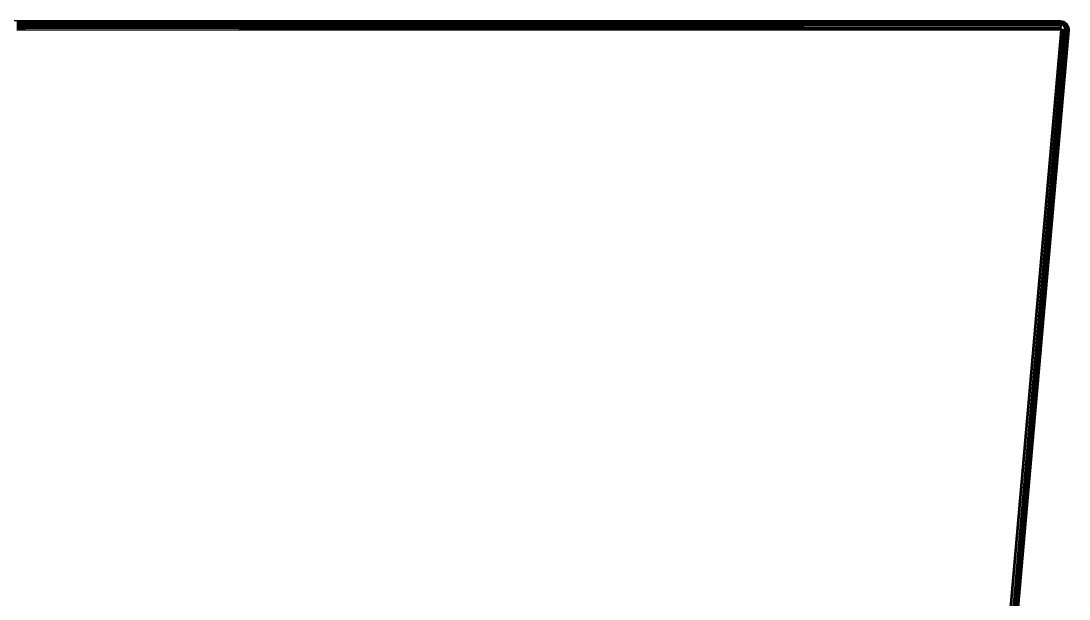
# Model space of a CAD drawing. Header units: inches. Extents: x 12 to 4609, y 5 to 3256.
# Drawn here: x 1188 to 1690, y 1162 to 1440 of the extents above; entities that cross this region are included whole.
import ezdxf

# ---------------------------------------------------------------- set-up
doc = ezdxf.new("R2010")
doc.units = ezdxf.units.IN
doc.header["$MEASUREMENT"] = 0

msp = doc.modelspace()

# ---------------------------------------------------------------- linework, layer by layer
for p, q in [((1190.19, 1439.53), (736.33, 1439.53)), ((1186.19, 1439.48), (1190.19, 1439.48)), ((1186.19, 1439.31), (1190.19, 1439.31)), ((1186.19, 1439.05), (1190.19, 1439.05)), ((1186.19, 1438.68), (1190.19, 1438.68)), ((1186.19, 1438.23), (1190.19, 1438.23)), ((1186.19, 1437.71), (1190.19, 1437.71)), ((1186.19, 1437.13), (1190.19, 1437.13)), ((1186.19, 1436.5), (1190.19, 1436.5)), ((1186.19, 1435.84), (1190.19, 1435.84)), ((1190.19, 1439.48), (1190.19, 1439.53)), ((1194.19, 1439.53), (1190.19, 1439.53)), ((1190.19, 1439.31), (1190.19, 1439.48)), ((1194.19, 1439.48), (1190.19, 1439.48)), ((1194.19, 1439.31), (1190.19, 1439.31)), ((1190.19, 1439.31), (1190.19, 1439.05)), ((1194.19, 1439.05), (1190.19, 1439.05)), ((1190.19, 1439.05), (1190.19, 1438.68)), ((1190.19, 1438.23), (1190.19, 1438.68)), ((1194.19, 1438.68), (1190.19, 1438.68)), ((1190.19, 1437.71), (1190.19, 1438.23)), ((1194.19, 1438.23), (1190.19, 1438.23)), ((1190.19, 1437.13), (1190.19, 1437.71)), ((1194.19, 1437.71), (1190.19, 1437.71)), ((1190.19, 1436.5), (1190.19, 1437.13)), ((1194.19, 1437.13), (1190.19, 1437.13)), ((1190.19, 1435.84), (1190.19, 1436.5)), ((1194.19, 1436.5), (1190.19, 1436.5)), ((1190.19, 1435.18), (1190.19, 1435.84)), ((1194.19, 1435.84), (1190.19, 1435.84)), ((1194.19, 1439.53), (1686.14, 1439.49)), ((1686.14, 1439.53), (1194.19, 1439.53)), ((1194.19, 1439.48), (1686.14, 1439.49)), ((1194.19, 1439.48), (1686.15, 1439.31)), ((1194.19, 1439.31), (1686.15, 1439.31)), ((1686.16, 1439.04), (1194.19, 1439.31)), ((1686.16, 1439.04), (1194.19, 1439.05)), ((1686.17, 1438.67), (1194.19, 1439.05)), ((1686.17, 1438.67), (1194.19, 1438.68)), ((1194.19, 1438.68), (1686.17, 1438.23)), ((1194.19, 1438.23), (1686.17, 1438.23)), ((1194.19, 1438.23), (1686.18, 1438.09)), ((1686.18, 1437.71), (1194.19, 1438.23)), ((1686.18, 1437.71), (1194.19, 1437.71)), ((1686.19, 1437.12), (1194.19, 1437.71)), ((1686.19, 1437.2), (1194.19, 1437.71)), ((1194.19, 1437.13), (1686.19, 1436.58)), ((1686.19, 1437.12), (1194.19, 1437.13)), ((1194.19, 1437.13), (1686.19, 1436.5)), ((1194.19, 1436.5), (1686.19, 1436.5)), ((1686.2, 1435.84), (1194.19, 1436.5)), ((1686.2, 1436.01), (1194.19, 1436.5)), ((1686.21, 1435.18), (1194.19, 1435.84)), ((1686.21, 1435.34), (1194.19, 1435.84)), ((1686.2, 1435.84), (1194.19, 1435.84)), ((1686.21, 1439.53), (1686.14, 1439.53)), ((1686.14, 1439.49), (1686.14, 1439.53)), ((1686.15, 1439.44), (1686.14, 1439.49)), ((1686.15, 1439.39), (1686.15, 1439.44)), ((1686.15, 1439.36), (1686.15, 1439.39)), ((1686.15, 1439.31), (1686.15, 1439.36)), ((1686.15, 1439.24), (1686.15, 1439.31)), ((1686.15, 1439.28), (1686.15, 1439.24)), ((1686.16, 1439.04), (1686.15, 1439.24)), ((1686.16, 1439.01), (1686.16, 1439.04)), ((1686.16, 1439.01), (1686.17, 1438.67)), ((1686.17, 1438.67), (1686.17, 1438.23)), ((1686.18, 1438.09), (1686.17, 1438.23)), ((1686.18, 1437.73), (1686.18, 1438.09)), ((1686.18, 1437.71), (1686.18, 1437.73)), ((1686.18, 1437.53), (1686.18, 1437.71)), ((1686.21, 1437.53), (1686.18, 1437.53)), ((1686.18, 1437.43), (1686.18, 1437.53)), ((1686.18, 1437.43), (1686.38, 1437.43)), ((1686.19, 1437.2), (1686.18, 1437.43)), ((1686.19, 1437.12), (1686.19, 1437.2)), ((1686.19, 1436.58), (1686.19, 1437.12)), ((1686.19, 1436.5), (1686.19, 1436.58)), ((1686.19, 1436.5), (1686.2, 1436.01)), ((1686.2, 1435.84), (1686.2, 1436.01)), ((1686.21, 1435.53), (1686.2, 1435.84)), ((1686.21, 1439.53), (1686.21, 1437.53)), ((1686.21, 1439.53), (1686.36, 1439.53)), ((1686.28, 1437.79), (1686.21, 1439.53)), ((1686.21, 1437.53), (1686.21, 1439.53)), ((1686.21, 1437.53), (1686.28, 1437.79)), ((1686.21, 1437.53), (1686.29, 1437.53)), ((1686.38, 1437.43), (1686.21, 1435.53)), ((1686.28, 1437.79), (1686.3, 1437.89)), ((1686.29, 1437.53), (1686.28, 1437.79)), ((1686.29, 1437.53), (1686.66, 1438.76)), ((1686.29, 1437.53), (1686.54, 1437.5)), ((1686.3, 1437.89), (1686.36, 1439.53)), ((1686.3, 1437.89), (1686.72, 1439.49)), ((1686.36, 1439.53), (1686.65, 1439.49)), ((1686.54, 1437.53), (1686.86, 1439.47)), ((1686.54, 1437.53), (1686.9, 1439.47)), ((1686.54, 1437.53), (1686.82, 1438.6)), ((1686.54, 1437.5), (1686.54, 1437.53)), ((1686.54, 1437.5), (1686.62, 1437.49)), ((1686.62, 1437.49), (1686.78, 1438.27)), ((1686.62, 1437.49), (1686.74, 1437.8)), ((1686.62, 1437.49), (1686.71, 1437.46)), ((1686.65, 1439.49), (1686.72, 1439.49)), ((1686.66, 1438.76), (1686.72, 1439.49)), ((1686.66, 1438.76), (1686.86, 1439.47)), ((1686.71, 1437.46), (1686.9, 1438.22)), ((1686.71, 1437.46), (1686.74, 1437.8)), ((1686.86, 1437.42), (1686.71, 1437.46)), ((1686.86, 1439.47), (1686.72, 1439.49)), ((1686.74, 1437.8), (1686.78, 1438.27)), ((1686.74, 1437.8), (1686.9, 1438.22)), ((1686.78, 1438.27), (1687.03, 1439.44)), ((1686.78, 1438.27), (1686.82, 1438.6)), ((1686.82, 1438.6), (1686.9, 1439.47)), ((1686.82, 1438.6), (1687.03, 1439.44)), ((1686.9, 1439.47), (1686.86, 1439.47)), ((1686.86, 1437.42), (1687.34, 1439.36)), ((1686.86, 1437.42), (1687.08, 1438.68)), ((1686.86, 1437.42), (1687.25, 1438.51)), ((1686.86, 1437.42), (1686.9, 1437.41)), ((1686.9, 1439.47), (1686.97, 1439.45)), ((1686.9, 1438.22), (1687.21, 1439.39)), ((1686.9, 1438.22), (1687.08, 1438.68)), ((1686.9, 1437.41), (1687.25, 1438.51)), ((1686.9, 1437.41), (1687.03, 1437.67)), ((1686.9, 1437.41), (1686.94, 1437.39)), ((1686.94, 1437.39), (1687.03, 1437.67)), ((1687.16, 1437.29), (1686.94, 1437.39)), ((1686.97, 1439.45), (1687.03, 1439.44)), ((1687.03, 1439.44), (1687.21, 1439.39)), ((1687.03, 1437.67), (1687.54, 1439.3)), ((1687.03, 1437.67), (1687.15, 1437.89)), ((1687.08, 1438.68), (1687.21, 1439.39)), ((1687.08, 1438.68), (1687.34, 1439.36)), ((1687.15, 1437.89), (1687.68, 1439.24)), ((1687.15, 1437.89), (1687.52, 1438.62)), ((1687.16, 1437.29), (1687.8, 1439.19)), ((1687.16, 1437.29), (1687.52, 1438.62)), ((1687.16, 1437.29), (1687.83, 1438.49)), ((1687.16, 1437.29), (1687.2, 1437.27)), ((1687.2, 1437.27), (1687.83, 1438.49)), ((1687.84, 1438.3), (1687.2, 1437.27)), ((1687.2, 1437.27), (1687.3, 1437.2)), ((1687.21, 1439.39), (1687.34, 1439.36)), ((1687.25, 1438.51), (1687.51, 1439.31)), ((1687.25, 1438.51), (1687.54, 1439.3)), ((1687.38, 1437.15), (1687.3, 1437.2)), ((1687.34, 1439.36), (1687.51, 1439.31)), ((1687.38, 1437.15), (1687.84, 1438.3)), ((1687.38, 1437.15), (1687.58, 1437.42)), ((1687.44, 1437.11), (1687.38, 1437.15)), ((1687.44, 1437.11), (1687.58, 1437.42)), ((1687.44, 1437.11), (1687.49, 1437.15)), ((1687.44, 1437.11), (1687.62, 1436.94)), ((1687.49, 1437.15), (1688.55, 1438.76)), ((1687.49, 1437.15), (1688.69, 1438.67)), ((1687.49, 1437.15), (1687.88, 1437.46)), ((1687.51, 1439.31), (1687.54, 1439.3)), ((1687.52, 1438.62), (1687.68, 1439.24)), ((1687.52, 1438.62), (1687.8, 1439.19)), ((1687.54, 1439.3), (1687.59, 1439.28)), ((1687.58, 1437.42), (1688.25, 1438.96)), ((1687.58, 1437.42), (1688.55, 1438.76)), ((1687.59, 1439.28), (1687.68, 1439.24)), ((1687.62, 1436.94), (1688.18, 1437.5)), ((1687.62, 1436.94), (1687.96, 1437.23)), ((1687.62, 1436.94), (1687.68, 1436.88)), ((1687.8, 1439.19), (1687.68, 1439.24)), ((1687.68, 1436.88), (1689.16, 1438.23)), ((1687.68, 1436.88), (1688.05, 1437.13)), ((1687.74, 1436.81), (1687.68, 1436.88)), ((1687.74, 1436.81), (1688.35, 1437.32)), ((1687.74, 1436.81), (1688.05, 1437.13)), ((1687.74, 1436.81), (1687.78, 1436.76)), ((1687.78, 1436.76), (1688.66, 1437.45)), ((1687.78, 1436.76), (1688.27, 1437.03)), ((1687.78, 1436.76), (1687.89, 1436.62)), ((1687.8, 1439.19), (1688.12, 1439.04)), ((1687.83, 1438.49), (1688.12, 1439.04)), ((1688.25, 1438.96), (1687.84, 1438.3)), ((1687.88, 1437.46), (1688.69, 1438.67)), ((1687.88, 1437.46), (1688.34, 1437.81)), ((1687.89, 1436.62), (1689.55, 1437.73)), ((1687.89, 1436.62), (1689.63, 1437.58)), ((1687.89, 1436.62), (1688.27, 1437.03)), ((1687.89, 1436.62), (1687.92, 1436.55)), ((1687.92, 1436.55), (1689.05, 1436.88)), ((1687.92, 1436.55), (1688.21, 1436.73)), ((1688.03, 1436.37), (1687.92, 1436.55)), ((1687.96, 1437.23), (1689.16, 1438.23)), ((1687.96, 1437.23), (1688.18, 1437.5)), ((1688.03, 1436.37), (1689.88, 1437.12)), ((1689.05, 1436.88), (1688.03, 1436.37)), ((1688.04, 1436.34), (1688.03, 1436.37)), ((1688.04, 1436.34), (1689.88, 1437.12)), ((1688.04, 1436.34), (1689.99, 1436.8)), ((1688.04, 1436.34), (1689.42, 1436.57)), ((1688.1, 1436.17), (1688.04, 1436.34)), ((1688.05, 1437.13), (1689.16, 1438.23)), ((1688.05, 1437.13), (1688.35, 1437.32)), ((1688.1, 1436.17), (1688.12, 1436.1)), ((1688.12, 1439.04), (1688.19, 1439.01)), ((1688.12, 1436.1), (1688.41, 1436.17)), ((1688.12, 1436.1), (1688.14, 1436.05)), ((1688.14, 1436.05), (1689.07, 1436.31)), ((1688.14, 1436.05), (1689.06, 1436.26)), ((1688.14, 1436.05), (1688.41, 1436.17)), ((1688.15, 1436.03), (1688.14, 1436.05)), ((1688.15, 1436.03), (1688.34, 1436.04)), ((1688.15, 1436.03), (1688.18, 1435.86)), ((1688.18, 1437.5), (1689.03, 1438.35)), ((1688.18, 1435.86), (1688.95, 1435.99)), ((1688.18, 1435.86), (1688.51, 1435.86)), ((1688.2, 1435.69), (1688.18, 1435.86)), ((1688.19, 1439.01), (1688.25, 1438.96)), ((1688.2, 1435.69), (1690.19, 1435.88)), ((1688.2, 1435.69), (1690.19, 1435.84)), ((1688.21, 1436.73), (1689.63, 1437.58)), ((1688.21, 1436.73), (1689.81, 1437.27)), ((1688.55, 1438.76), (1688.25, 1438.96)), ((1688.27, 1437.03), (1689.55, 1437.73)), ((1688.27, 1437.03), (1688.66, 1437.45)), ((1688.34, 1437.81), (1688.93, 1438.45)), ((1688.34, 1437.81), (1688.57, 1437.99)), ((1688.34, 1436.04), (1690.09, 1436.5)), ((1688.34, 1436.04), (1690.12, 1436.32)), ((1688.34, 1436.04), (1689.06, 1436.26)), ((1688.34, 1436.04), (1689.45, 1436.13)), ((1688.35, 1437.32), (1689.27, 1438.09)), ((1688.35, 1437.32), (1688.87, 1437.67)), ((1688.41, 1436.17), (1689.07, 1436.31)), ((1688.41, 1436.17), (1688.64, 1436.26)), ((1688.51, 1435.86), (1688.95, 1435.99)), ((1688.51, 1435.86), (1688.99, 1435.87)), ((1688.67, 1438.68), (1688.55, 1438.76)), ((1688.57, 1437.99), (1688.93, 1438.45)), ((1688.57, 1437.99), (1689.03, 1438.35)), ((1688.64, 1436.26), (1690.03, 1436.67)), ((1688.64, 1436.26), (1689.42, 1436.57)), ((1688.66, 1437.45), (1689.35, 1437.99)), ((1688.66, 1437.45), (1688.87, 1437.67)), ((1688.69, 1438.67), (1688.67, 1438.68)), ((1688.93, 1438.45), (1688.69, 1438.67)), ((1688.87, 1437.67), (1689.27, 1438.09)), ((1688.87, 1437.67), (1689.35, 1437.99)), ((1688.93, 1438.45), (1689.03, 1438.35)), ((1688.95, 1435.99), (1690.14, 1436.19)), ((1688.99, 1435.87), (1690.18, 1436.01)), ((1688.99, 1435.87), (1689.32, 1435.87)), ((1689.03, 1438.35), (1689.16, 1438.23)), ((1689.81, 1437.27), (1689.05, 1436.88)), ((1689.05, 1436.88), (1689.88, 1437.12)), ((1689.06, 1436.26), (1690.08, 1436.53)), ((1689.06, 1436.26), (1690.09, 1436.5)), ((1689.07, 1436.31), (1690.07, 1436.58)), ((1689.07, 1436.31), (1690.08, 1436.53)), ((1689.16, 1438.23), (1689.27, 1438.09)), ((1689.27, 1438.09), (1689.35, 1437.99)), ((1689.32, 1435.87), (1690.18, 1436.01)), ((1689.32, 1435.87), (1690.19, 1435.88)), ((1689.55, 1437.73), (1689.35, 1437.99)), ((1689.42, 1436.57), (1689.99, 1436.8)), ((1689.42, 1436.57), (1690.03, 1436.67)), ((1689.45, 1436.13), (1690.12, 1436.32)), ((1689.45, 1436.13), (1690.14, 1436.19)), ((1689.46, 1435.69), (1690.19, 1435.84)), ((1689.56, 1437.71), (1689.55, 1437.73)), ((1689.63, 1437.58), (1689.56, 1437.71)), ((1689.81, 1437.27), (1689.63, 1437.58)), ((1689.84, 1437.2), (1689.81, 1437.27)), ((1689.88, 1437.12), (1689.84, 1437.2)), ((1689.99, 1436.8), (1689.88, 1437.12)), ((1689.99, 1436.8), (1690.03, 1436.67)), ((1690.03, 1436.67), (1690.07, 1436.58)), ((1690.07, 1436.58), (1690.08, 1436.53)), ((1690.08, 1436.53), (1690.09, 1436.5)), ((1690.12, 1436.32), (1690.09, 1436.5)), ((1690.12, 1436.32), (1690.14, 1436.19)), ((1690.14, 1436.19), (1690.18, 1436.01)), ((1690.18, 1436.01), (1690.19, 1435.91)), ((1690.19, 1435.91), (1690.19, 1435.88)), ((1690.19, 1435.88), (1690.19, 1435.84)), ((1690.19, 1435.84), (1690.19, 1435.7)), ((1190.19, 1435.18), (1186.19, 1435.18)), ((1686.21, 1435.18), (1190.19, 1435.18)), ((1638.43, 889.01), (1686.21, 1435.18)), ((1639.12, 889.01), (1686.9, 1435.18)), ((1639.79, 889.03), (1687.58, 1435.18)), ((1639.79, 889.03), (1688, 1435.18)), ((1639.79, 889.03), (1688.19, 1435.18)), ((1640.42, 889.05), (1688.19, 1435.18)), ((1640.42, 889.05), (1688.5, 1435.18)), ((1641, 889.09), (1688.5, 1435.18)), ((1641, 889.09), (1688.77, 1435.18)), ((1689.26, 1435.18), (1641, 889.09)), ((1689.03, 1435.18), (1641, 889.09)), ((1641.49, 889.13), (1689.26, 1435.18)), ((1689.47, 1435.18), (1641.49, 889.13)), ((1641.89, 889.18), (1689.66, 1435.18)), ((1689.47, 1435.18), (1641.89, 889.18)), ((1641.89, 889.18), (1689.87, 1435.18)), ((1641.89, 889.18), (1689.95, 1435.18)), ((1642.19, 889.24), (1689.95, 1435.18)), ((1642.37, 889.29), (1690.01, 1435.18)), ((1642.37, 889.29), (1690.13, 1435.18)), ((1690.19, 1435.18), (1642.44, 889.35)), ((1686.21, 1435.49), (1686.21, 1435.53)), ((1686.21, 1435.44), (1686.21, 1435.49)), ((1686.21, 1435.34), (1686.21, 1435.44)), ((1686.33, 1435.35), (1686.21, 1435.34)), ((1686.21, 1435.18), (1686.21, 1435.34)), ((1686.21, 1435.34), (1686.33, 1435.32)), ((1686.21, 1435.18), (1686.33, 1435.32)), ((1686.21, 1435.18), (1686.32, 1435.18)), ((1686.32, 1435.18), (1686.33, 1435.32)), ((1686.37, 1435.18), (1686.32, 1435.18)), ((1686.33, 1435.32), (1686.33, 1435.35)), ((1686.33, 1435.32), (1686.37, 1435.35)), ((1686.37, 1435.35), (1686.33, 1435.35)), ((1686.38, 1435.37), (1686.37, 1435.35)), ((1686.37, 1435.18), (1686.37, 1435.35)), ((1686.41, 1435.35), (1686.37, 1435.35)), ((1686.54, 1435.18), (1686.37, 1435.18)), ((1686.41, 1435.35), (1686.38, 1435.37)), ((1686.45, 1435.35), (1686.38, 1435.37)), ((1686.45, 1435.35), (1686.41, 1435.35)), ((1686.56, 1435.38), (1686.45, 1435.35)), ((1686.54, 1435.35), (1686.45, 1435.35)), ((1686.55, 1435.25), (1686.45, 1435.35)), ((1686.54, 1435.35), (1686.57, 1435.34)), ((1686.55, 1435.25), (1686.54, 1435.35)), ((1686.54, 1435.18), (1686.55, 1435.25)), ((1686.64, 1435.18), (1686.54, 1435.18)), ((1686.55, 1435.25), (1686.57, 1435.34)), ((1686.64, 1435.18), (1686.55, 1435.25)), ((1686.67, 1435.39), (1686.56, 1435.38)), ((1686.56, 1435.38), (1686.57, 1435.34)), ((1686.88, 1435.2), (1686.56, 1435.38)), ((1686.64, 1435.18), (1686.57, 1435.34)), ((1686.88, 1435.2), (1686.64, 1435.18)), ((1686.73, 1435.39), (1686.67, 1435.39)), ((1686.72, 1435.34), (1686.67, 1435.39)), ((1686.73, 1435.39), (1686.72, 1435.34)), ((1686.78, 1435.34), (1686.72, 1435.34)), ((1686.88, 1435.2), (1686.72, 1435.34)), ((1686.73, 1435.39), (1686.78, 1435.4)), ((1686.78, 1435.34), (1686.73, 1435.39)), ((1686.89, 1435.37), (1686.78, 1435.4)), ((1686.78, 1435.4), (1686.9, 1435.4)), ((1686.84, 1435.34), (1686.78, 1435.34)), ((1686.84, 1435.34), (1686.88, 1435.34)), ((1686.89, 1435.29), (1686.84, 1435.34)), ((1686.88, 1435.34), (1686.9, 1435.4)), ((1686.88, 1435.34), (1686.98, 1435.33)), ((1686.89, 1435.29), (1686.88, 1435.34)), ((1686.89, 1435.29), (1686.88, 1435.2)), ((1686.9, 1435.18), (1686.88, 1435.2)), ((1686.97, 1435.26), (1686.89, 1435.29)), ((1686.9, 1435.4), (1687, 1435.41)), ((1686.98, 1435.33), (1686.9, 1435.4)), ((1686.99, 1435.37), (1686.9, 1435.4)), ((1686.96, 1435.18), (1686.9, 1435.18)), ((1686.96, 1435.18), (1686.97, 1435.26)), ((1687.04, 1435.18), (1686.96, 1435.18)), ((1686.97, 1435.26), (1686.98, 1435.33)), ((1687.04, 1435.22), (1686.97, 1435.26)), ((1686.98, 1435.33), (1686.99, 1435.37)), ((1686.98, 1435.33), (1687.05, 1435.33)), ((1687.04, 1435.26), (1686.98, 1435.33)), ((1686.99, 1435.37), (1687, 1435.41)), ((1687.05, 1435.33), (1686.99, 1435.37)), ((1687, 1435.41), (1687.06, 1435.41)), ((1687.04, 1435.26), (1687.05, 1435.33)), ((1687.13, 1435.18), (1687.04, 1435.26)), ((1687.04, 1435.22), (1687.04, 1435.26)), ((1687.13, 1435.18), (1687.04, 1435.22)), ((1687.04, 1435.18), (1687.04, 1435.22)), ((1687.13, 1435.18), (1687.04, 1435.18)), ((1687.05, 1435.33), (1687.06, 1435.41)), ((1687.27, 1435.28), (1687.05, 1435.33)), ((1687.11, 1435.42), (1687.06, 1435.41)), ((1687.2, 1435.33), (1687.06, 1435.41)), ((1687.21, 1435.42), (1687.11, 1435.42)), ((1687.21, 1435.38), (1687.11, 1435.42)), ((1687.19, 1435.18), (1687.13, 1435.18)), ((1687.2, 1435.33), (1687.19, 1435.18)), ((1687.26, 1435.18), (1687.19, 1435.18)), ((1687.21, 1435.38), (1687.2, 1435.33)), ((1687.2, 1435.33), (1687.27, 1435.33)), ((1687.27, 1435.28), (1687.2, 1435.33)), ((1687.31, 1435.42), (1687.21, 1435.42)), ((1687.21, 1435.42), (1687.21, 1435.38)), ((1687.25, 1435.38), (1687.21, 1435.42)), ((1687.27, 1435.35), (1687.21, 1435.38)), ((1687.31, 1435.36), (1687.25, 1435.38)), ((1687.27, 1435.35), (1687.25, 1435.38)), ((1687.27, 1435.28), (1687.26, 1435.18)), ((1687.34, 1435.18), (1687.26, 1435.18)), ((1687.27, 1435.33), (1687.27, 1435.35)), ((1687.34, 1435.32), (1687.27, 1435.35)), ((1687.27, 1435.33), (1687.27, 1435.28)), ((1687.34, 1435.32), (1687.27, 1435.33)), ((1687.34, 1435.26), (1687.27, 1435.28)), ((1687.36, 1435.42), (1687.31, 1435.42)), ((1687.35, 1435.38), (1687.31, 1435.42)), ((1687.35, 1435.38), (1687.31, 1435.36)), ((1687.34, 1435.32), (1687.35, 1435.35)), ((1687.38, 1435.32), (1687.34, 1435.32)), ((1687.35, 1435.28), (1687.34, 1435.32)), ((1687.34, 1435.26), (1687.35, 1435.28)), ((1687.34, 1435.18), (1687.34, 1435.26)), ((1687.48, 1435.18), (1687.34, 1435.26)), ((1687.48, 1435.18), (1687.34, 1435.18)), ((1687.35, 1435.35), (1687.36, 1435.42)), ((1687.35, 1435.35), (1687.35, 1435.38)), ((1687.38, 1435.32), (1687.35, 1435.38)), ((1687.49, 1435.35), (1687.35, 1435.35)), ((1687.5, 1435.43), (1687.36, 1435.42)), ((1687.42, 1435.39), (1687.36, 1435.42)), ((1687.48, 1435.32), (1687.38, 1435.32)), ((1687.49, 1435.35), (1687.42, 1435.39)), ((1687.5, 1435.39), (1687.48, 1435.32)), ((1687.48, 1435.32), (1687.53, 1435.32)), ((1687.49, 1435.29), (1687.48, 1435.32)), ((1687.53, 1435.28), (1687.48, 1435.32)), ((1687.48, 1435.18), (1687.49, 1435.29)), ((1687.52, 1435.18), (1687.48, 1435.18)), ((1687.57, 1435.37), (1687.49, 1435.35)), ((1687.53, 1435.32), (1687.49, 1435.35)), ((1687.53, 1435.28), (1687.49, 1435.29)), ((1687.57, 1435.37), (1687.5, 1435.43)), ((1687.63, 1435.43), (1687.5, 1435.43)), ((1687.52, 1435.18), (1687.53, 1435.28)), ((1687.58, 1435.18), (1687.52, 1435.18)), ((1687.53, 1435.28), (1687.53, 1435.32)), ((1687.62, 1435.32), (1687.53, 1435.32)), ((1687.73, 1435.25), (1687.53, 1435.32)), ((1687.61, 1435.26), (1687.53, 1435.28)), ((1687.62, 1435.37), (1687.57, 1435.37)), ((1687.6, 1435.18), (1687.58, 1435.18)), ((1687.6, 1435.18), (1687.61, 1435.26)), ((1687.72, 1435.18), (1687.6, 1435.18)), ((1687.61, 1435.26), (1687.62, 1435.32)), ((1687.72, 1435.18), (1687.61, 1435.26)), ((1687.73, 1435.25), (1687.61, 1435.26)), ((1687.62, 1435.4), (1687.63, 1435.43)), ((1687.62, 1435.32), (1687.62, 1435.37)), ((1687.68, 1435.32), (1687.62, 1435.37)), ((1687.62, 1435.32), (1687.68, 1435.32)), ((1687.68, 1435.43), (1687.63, 1435.43)), ((1687.74, 1435.43), (1687.68, 1435.43)), ((1687.74, 1435.4), (1687.68, 1435.43)), ((1687.68, 1435.32), (1687.73, 1435.32)), ((1687.73, 1435.23), (1687.72, 1435.18)), ((1687.75, 1435.18), (1687.72, 1435.18)), ((1687.74, 1435.37), (1687.73, 1435.32)), ((1687.73, 1435.32), (1687.76, 1435.32)), ((1687.73, 1435.32), (1687.73, 1435.29)), ((1687.73, 1435.29), (1687.73, 1435.25)), ((1687.73, 1435.25), (1687.73, 1435.23)), ((1687.76, 1435.25), (1687.73, 1435.25)), ((1687.75, 1435.22), (1687.73, 1435.23)), ((1687.82, 1435.42), (1687.74, 1435.43)), ((1687.77, 1435.4), (1687.74, 1435.43)), ((1687.74, 1435.43), (1687.74, 1435.37)), ((1687.77, 1435.4), (1687.74, 1435.4)), ((1687.75, 1435.22), (1687.76, 1435.25)), ((1687.75, 1435.18), (1687.75, 1435.22)), ((1687.83, 1435.18), (1687.75, 1435.22)), ((1687.83, 1435.18), (1687.75, 1435.18)), ((1687.76, 1435.32), (1687.81, 1435.32)), ((1687.76, 1435.25), (1687.76, 1435.32)), ((1687.83, 1435.23), (1687.76, 1435.25)), ((1687.81, 1435.4), (1687.77, 1435.4)), ((1687.85, 1435.39), (1687.81, 1435.4)), ((1687.84, 1435.37), (1687.81, 1435.4)), ((1687.81, 1435.32), (1687.84, 1435.32)), ((1687.85, 1435.42), (1687.82, 1435.42)), ((1687.85, 1435.39), (1687.82, 1435.42)), ((1687.83, 1435.23), (1687.84, 1435.32)), ((1687.83, 1435.18), (1687.83, 1435.23)), ((1687.9, 1435.21), (1687.83, 1435.23)), ((1687.83, 1435.18), (1687.92, 1435.18)), ((1687.84, 1435.37), (1687.85, 1435.42)), ((1687.84, 1435.37), (1687.85, 1435.39)), ((1687.84, 1435.32), (1687.84, 1435.37)), ((1687.94, 1435.35), (1687.84, 1435.37)), ((1687.92, 1435.29), (1687.84, 1435.32)), ((1687.92, 1435.32), (1687.84, 1435.32)), ((1687.85, 1435.42), (1687.88, 1435.42)), ((1687.94, 1435.35), (1687.85, 1435.39)), ((1687.88, 1435.42), (1687.94, 1435.42)), ((1687.94, 1435.38), (1687.88, 1435.42)), ((1687.9, 1435.21), (1687.93, 1435.25)), ((1687.92, 1435.18), (1687.9, 1435.21)), ((1687.92, 1435.32), (1687.94, 1435.35)), ((1687.92, 1435.29), (1687.92, 1435.32)), ((1687.95, 1435.3), (1687.92, 1435.32)), ((1687.95, 1435.3), (1687.92, 1435.29)), ((1687.93, 1435.25), (1687.92, 1435.29)), ((1687.92, 1435.18), (1687.93, 1435.25)), ((1688, 1435.18), (1687.92, 1435.18)), ((1687.93, 1435.25), (1687.95, 1435.3)), ((1687.94, 1435.42), (1687.99, 1435.42)), ((1687.94, 1435.35), (1687.94, 1435.42)), ((1687.97, 1435.37), (1687.94, 1435.42)), ((1687.97, 1435.37), (1687.94, 1435.38)), ((1687.97, 1435.37), (1687.94, 1435.35)), ((1688.02, 1435.34), (1687.95, 1435.3)), ((1688.03, 1435.27), (1687.95, 1435.3)), ((1688.03, 1435.37), (1687.97, 1435.37)), ((1688.02, 1435.34), (1687.97, 1435.37)), ((1687.99, 1435.42), (1688.02, 1435.41)), ((1688.04, 1435.39), (1687.99, 1435.42)), ((1688.03, 1435.37), (1687.99, 1435.42)), ((1688, 1435.18), (1688.01, 1435.22)), ((1688.07, 1435.18), (1688, 1435.18)), ((1688.01, 1435.22), (1688.03, 1435.3)), ((1688.01, 1435.22), (1688.04, 1435.18)), ((1688.09, 1435.4), (1688.02, 1435.41)), ((1688.02, 1435.34), (1688.02, 1435.41)), ((1688.08, 1435.38), (1688.02, 1435.41)), ((1688.08, 1435.35), (1688.02, 1435.34)), ((1688.03, 1435.32), (1688.02, 1435.34)), ((1688.04, 1435.39), (1688.03, 1435.37)), ((1688.08, 1435.38), (1688.03, 1435.37)), ((1688.1, 1435.33), (1688.03, 1435.32)), ((1688.08, 1435.32), (1688.03, 1435.32)), ((1688.12, 1435.24), (1688.03, 1435.27)), ((1688.09, 1435.4), (1688.04, 1435.39)), ((1688.08, 1435.38), (1688.04, 1435.39)), ((1688.07, 1435.18), (1688.08, 1435.29)), ((1688.12, 1435.18), (1688.07, 1435.18)), ((1688.12, 1435.4), (1688.08, 1435.38)), ((1688.14, 1435.37), (1688.08, 1435.38)), ((1688.08, 1435.32), (1688.1, 1435.33)), ((1688.08, 1435.32), (1688.13, 1435.31)), ((1688.12, 1435.4), (1688.09, 1435.4)), ((1688.09, 1435.4), (1688.14, 1435.37)), ((1688.1, 1435.33), (1688.09, 1435.4)), ((1688.13, 1435.34), (1688.1, 1435.33)), ((1688.13, 1435.31), (1688.1, 1435.33)), ((1688.17, 1435.38), (1688.12, 1435.4)), ((1688.13, 1435.27), (1688.12, 1435.24)), ((1688.19, 1435.25), (1688.12, 1435.24)), ((1688.12, 1435.24), (1688.12, 1435.18)), ((1688.19, 1435.18), (1688.12, 1435.18)), ((1688.14, 1435.37), (1688.13, 1435.31)), ((1688.14, 1435.37), (1688.13, 1435.34)), ((1688.13, 1435.31), (1688.17, 1435.34)), ((1688.2, 1435.33), (1688.13, 1435.34)), ((1688.17, 1435.34), (1688.13, 1435.34)), ((1688.2, 1435.33), (1688.13, 1435.31)), ((1688.17, 1435.3), (1688.13, 1435.31)), ((1688.14, 1435.37), (1688.17, 1435.38)), ((1688.2, 1435.36), (1688.14, 1435.37)), ((1688.16, 1435.26), (1688.19, 1435.25)), ((1688.16, 1435.26), (1688.16, 1435.18)), ((1688.16, 1435.18), (1688.19, 1435.18)), ((1688.17, 1435.34), (1688.17, 1435.38)), ((1688.2, 1435.36), (1688.17, 1435.38)), ((1688.17, 1435.34), (1688.2, 1435.36)), ((1688.17, 1435.34), (1688.2, 1435.29)), ((1688.17, 1435.34), (1688.17, 1435.3)), ((1688.2, 1435.33), (1688.17, 1435.34)), ((1688.2, 1435.29), (1688.17, 1435.3)), ((1688.19, 1435.25), (1688.19, 1435.18)), ((1688.4, 1435.18), (1688.19, 1435.25)), ((1688.4, 1435.18), (1688.19, 1435.18)), ((1688.21, 1435.44), (1688.2, 1435.69)), ((1688.2, 1435.69), (1689.46, 1435.69)), ((1688.21, 1435.44), (1688.2, 1435.38)), ((1688.25, 1435.38), (1688.2, 1435.36)), ((1688.2, 1435.38), (1688.23, 1435.37)), ((1688.2, 1435.36), (1688.23, 1435.37)), ((1688.25, 1435.35), (1688.2, 1435.36)), ((1688.2, 1435.36), (1688.2, 1435.29)), ((1688.4, 1435.26), (1688.2, 1435.33)), ((1688.4, 1435.26), (1688.2, 1435.29)), ((1688.21, 1435.44), (1689.46, 1435.69)), ((1688.23, 1435.37), (1688.21, 1435.44)), ((1688.21, 1435.44), (1688.51, 1435.4)), ((1688.25, 1435.35), (1688.28, 1435.35)), ((1688.28, 1435.35), (1688.34, 1435.37)), ((1688.36, 1435.34), (1688.3, 1435.38)), ((1688.34, 1435.37), (1688.36, 1435.34)), ((1688.36, 1435.34), (1688.38, 1435.36)), ((1688.43, 1435.36), (1688.36, 1435.34)), ((1688.45, 1435.33), (1688.36, 1435.34)), ((1688.43, 1435.36), (1688.38, 1435.36)), ((1688.77, 1435.18), (1688.4, 1435.26)), ((1688.5, 1435.18), (1688.4, 1435.18)), ((1688.49, 1435.35), (1688.43, 1435.36)), ((1688.45, 1435.33), (1688.49, 1435.35)), ((1688.49, 1435.35), (1690.19, 1435.7)), ((1688.49, 1435.35), (1688.54, 1435.33)), ((1688.77, 1435.18), (1688.5, 1435.18)), ((1688.51, 1435.4), (1688.61, 1435.42)), ((1688.51, 1435.4), (1688.58, 1435.33)), ((1688.54, 1435.33), (1688.58, 1435.33)), ((1688.58, 1435.33), (1688.62, 1435.34)), ((1688.61, 1435.42), (1690.2, 1435.34)), ((1688.66, 1435.3), (1688.62, 1435.34)), ((1688.62, 1435.34), (1688.69, 1435.33)), ((1688.73, 1435.3), (1688.66, 1435.3)), ((1688.91, 1435.18), (1688.66, 1435.3)), ((1688.73, 1435.3), (1688.69, 1435.33)), ((1688.69, 1435.33), (1688.72, 1435.33)), ((1688.79, 1435.3), (1688.72, 1435.33)), ((1688.79, 1435.3), (1688.73, 1435.3)), ((1688.79, 1435.28), (1688.73, 1435.3)), ((1688.91, 1435.18), (1688.77, 1435.18)), ((1688.86, 1435.31), (1688.79, 1435.3)), ((1688.83, 1435.31), (1688.79, 1435.3)), ((1688.79, 1435.3), (1688.79, 1435.28)), ((1688.79, 1435.28), (1688.84, 1435.28)), ((1688.83, 1435.31), (1688.86, 1435.31)), ((1688.84, 1435.28), (1688.89, 1435.27)), ((1688.86, 1435.31), (1688.91, 1435.3)), ((1688.89, 1435.27), (1688.91, 1435.3)), ((1688.99, 1435.3), (1688.91, 1435.3)), ((1689.03, 1435.18), (1688.91, 1435.18)), ((1688.99, 1435.3), (1689.02, 1435.28)), ((1689.08, 1435.25), (1689.02, 1435.28)), ((1689.26, 1435.18), (1689.03, 1435.18)), ((1689.06, 1435.28), (1689.08, 1435.25)), ((1689.11, 1435.28), (1689.08, 1435.25)), ((1689.15, 1435.24), (1689.08, 1435.25)), ((1689.11, 1435.28), (1689.16, 1435.27)), ((1689.15, 1435.24), (1689.16, 1435.27)), ((1689.42, 1435.18), (1689.15, 1435.24)), ((1689.16, 1435.27), (1689.23, 1435.26)), ((1689.23, 1435.26), (1689.29, 1435.26)), ((1689.42, 1435.18), (1689.26, 1435.18)), ((1689.37, 1435.25), (1689.29, 1435.26)), ((1689.37, 1435.25), (1689.42, 1435.25)), ((1689.42, 1435.25), (1689.48, 1435.24)), ((1689.47, 1435.18), (1689.42, 1435.18)), ((1689.46, 1435.69), (1690.19, 1435.7)), ((1689.66, 1435.18), (1689.47, 1435.18)), ((1689.48, 1435.24), (1689.5, 1435.24)), ((1689.5, 1435.24), (1689.58, 1435.24)), ((1689.66, 1435.18), (1689.58, 1435.24)), ((1689.58, 1435.24), (1689.69, 1435.23)), ((1689.82, 1435.18), (1689.66, 1435.18)), ((1689.75, 1435.22), (1689.69, 1435.23)), ((1689.8, 1435.21), (1689.75, 1435.22)), ((1689.82, 1435.18), (1689.8, 1435.21)), ((1689.87, 1435.18), (1689.82, 1435.18)), ((1689.95, 1435.18), (1689.87, 1435.18)), ((1690.01, 1435.18), (1689.95, 1435.18)), ((1690.13, 1435.18), (1690.01, 1435.18)), ((1690.19, 1435.18), (1690.13, 1435.18)), ((1690.19, 1435.7), (1690.2, 1435.34)), ((1690.19, 1435.18), (1690.2, 1435.34))]:
    msp.add_line(p, q)

doc.saveas('drawing.dxf')
